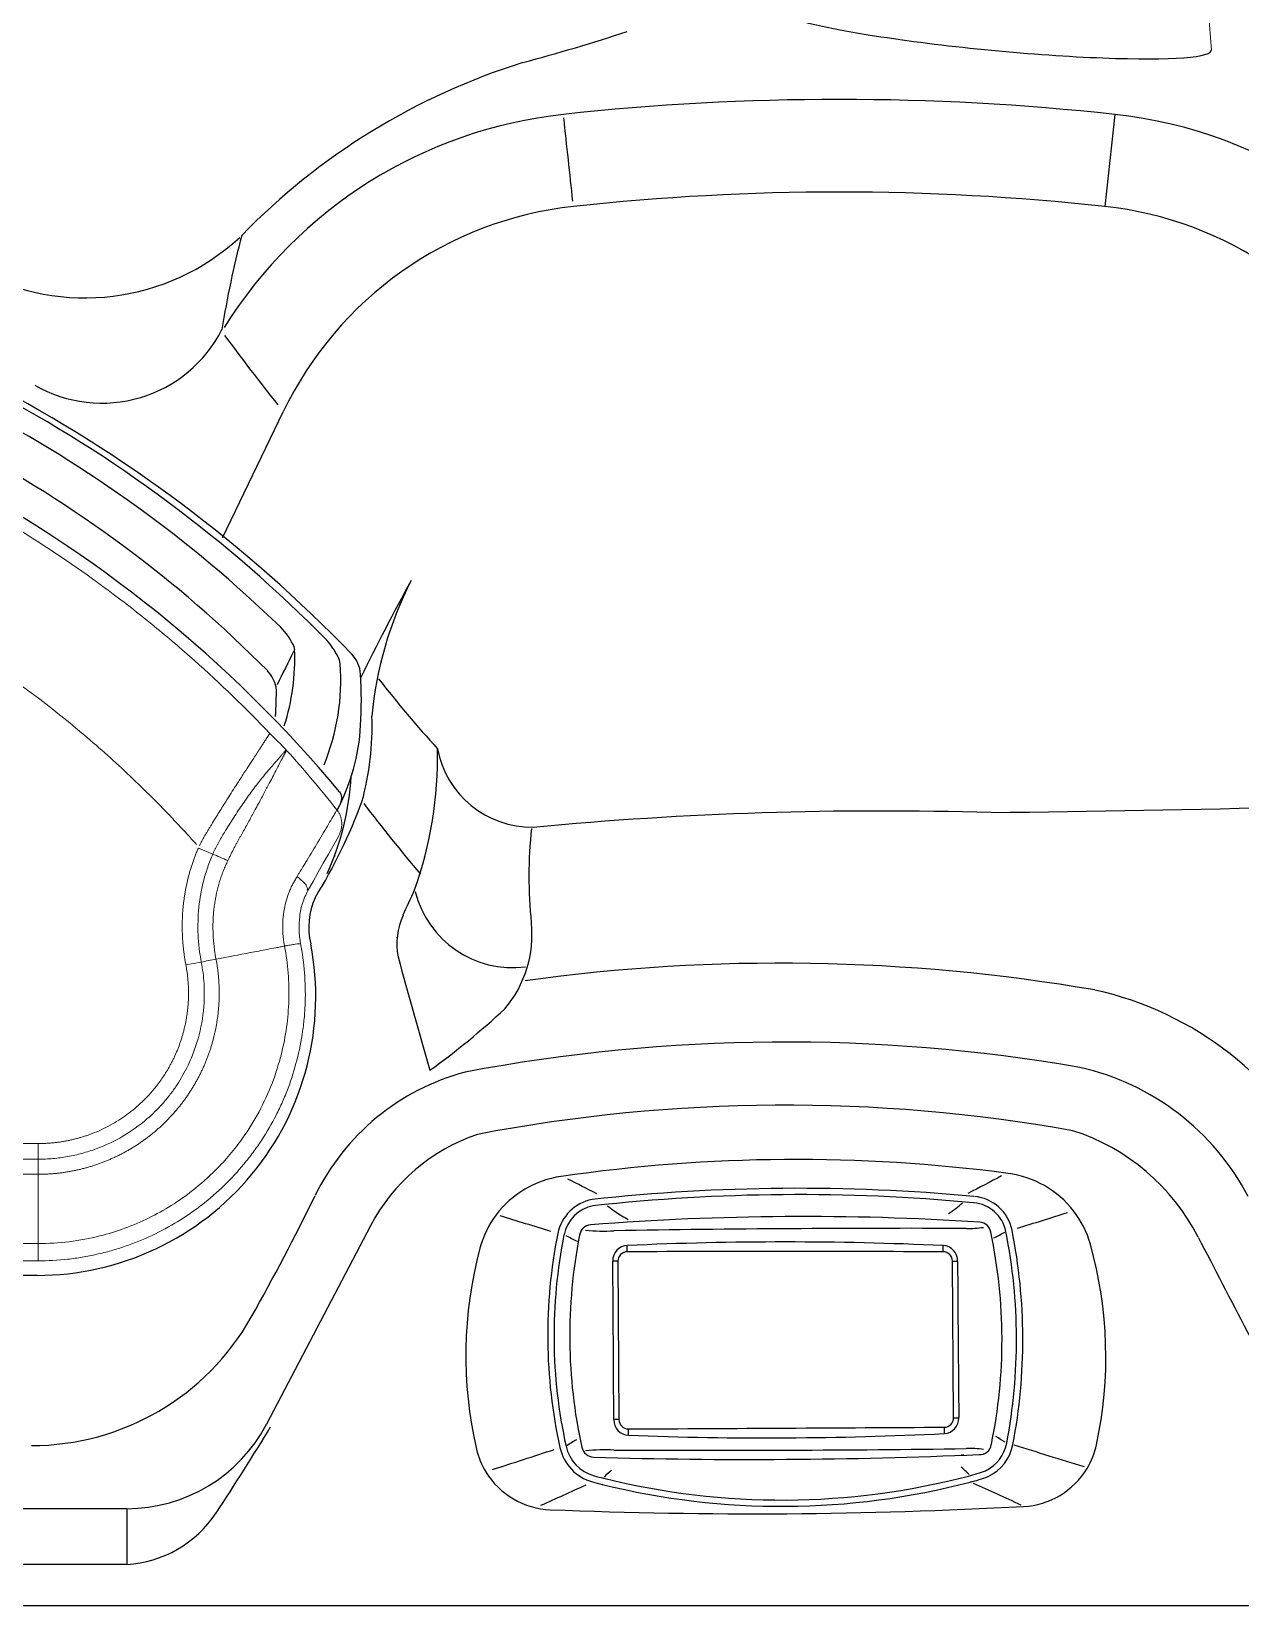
# Model space of a CAD drawing. Extents: x 0 to 77, y -21 to 126.
# Drawn here: x 21.16 to 40.33, y -0.51 to 24.43 of the extents above; entities that cross this region are included whole.
import ezdxf

# ---------------------------------------------------------------- set-up
doc = ezdxf.new("R2010")
doc.units = 0
doc.header["$MEASUREMENT"] = 0
doc.layers.add('1', color=4, linetype='Continuous')

# ---------------------------------------------------------------- blocks, each defined once
blk = doc.blocks.new('SHORT GRILL')
at = {"layer": '1', "color": 4, "linetype": 'Continuous'}
for centre, radius, start, end in [((-5.957, 3.503), 0.5, 77.6802, 115.3973), ((-10.636, -17.921), 22.429, 40.972, 77.6802), ((-4.462, 0.354), 3.986, 115.3973, 147.5268), ((-7.602, 2.509), 0.181, 86.5572, 132.8326), ((-10.58, -17.805), 20.711, 36.8579, 81.7042), ((-3.511, -0.99), 4.269, 120.0296, 126.4356), ((-5.567, 2.549), 0.176, 95.3544, 117.6211), ((-5.488, 1.408), 1.319, 80.8734, 94.1755), ((-9.963, -16.735), 20.002, 41.7755, 76.4546), ((5.921, -3.542), 0.5, 0.4578, 40.972), ((4.464, -3.799), 0.625, 12.0097, 38.5356), ((0.708, -3.546), 4.37, 352.2061, 358.3656), ((-0.445, -3.593), 6.866, 353.6839, 0.4578), ((3.091, -3.984), 3.309, 329.1733, 353.6839), ((5.84, -5.477), 0.18, 332.0158, 32.1351)]:
    blk.add_arc(centre, radius, start, end, dxfattribs=at)
at = {"layer": '1', "color": 3, "linetype": 'Continuous'}
for centre, radius, start, end in [((-4.138, 0.495), 3.696, 117.7966, 142.9488), ((-5.774, 3.597), 0.188, 94.77, 117.7966), ((-5.655, 2.174), 1.616, 79.8388, 94.77), ((-10.358, -17.408), 21.753, 41.5691, 76.7456), ((-3.672, 0.315), 3.366, 118.7933, 139.8272), ((-5.19, 2.995), 0.289, 92.7608, 110.8678), ((-5.144, 2.03), 1.256, 77.6428, 92.7608), ((-10.045, -16.905), 20.814, 42.9455, 75.6164), ((8663.638, -5431.323), 10231.576, 147.9164281, 147.9197202), ((4.479, -3.387), 0.973, 19.6763, 42.9455), ((4.96, -3.735), 1.222, 23.7359, 38.4759), ((21048.959, -11840.296), 24144.376, 150.6419152, 150.6433103), ((1.865, -3.043), 3.534, 339.2964, 359.2302), ((5.289, -3.089), 0.11, 359.2302, 15.9062), ((2.576, -3.428), 3.533, 334.593, 1.1482), ((5.75, -3.388), 0.36, 4.8166, 23.7359)]:
    blk.add_arc(centre, radius, start, end, dxfattribs=at)
blk = doc.blocks.new('lid2014prodigy')
at = {"layer": '1', "color": 3, "linetype": 'Continuous', "lineweight": 15}
for p, q in [((5.942, 6.541), (6.171, 6.445)), ((7.68, 5.87), (7.667, 5.878)), ((7.563, 5.028), (7.546, 5.024)), ((5.745, 4.689), (5.989, 4.735)), ((3.403, 1.372), (-3.403, 1.373)), ((3.403, 1.372), (3.403, 0.273)), ((3.403, 0.273), (-3.15, 0.273)), ((3.403, 0), (3.403, 0.021))]:
    blk.add_line(p, q, dxfattribs=at)
at = {"layer": '1', "color": 4, "linetype": 'Continuous', "lineweight": 15}
for p, q in [((-3.403, 1.857), (3.404, 1.859)), ((3.403, 0), (-3.403, 0))]:
    blk.add_line(p, q, dxfattribs=at)
at = {"layer": '1', "color": 4, "linetype": 'Continuous', "lineweight": 15, "flags": 128}
blk.add_lwpolyline([(8.163, 6.727), (8.004, 6.446), (7.923, 6.302), (7.842, 6.158), (7.761, 6.014), (7.68, 5.87)], dxfattribs=at)
at = {"layer": '1', "color": 3, "linetype": 'Continuous', "lineweight": 15, "flags": 128}
blk.add_lwpolyline([(3.404, 1.859), (3.404, 1.735), (3.404, 1.611)], dxfattribs=at)
at = {"layer": '1', "color": 4, "linetype": 'Continuous', "lineweight": 15}
for points, knots in [([(-4.46, 14.358), (-3.911, 14.276), (-3.368, 14.171), (-2.293, 13.917), (-1.762, 13.768), (-0.974, 13.512), (-0.712, 13.421), (-0.322, 13.276), (-0.193, 13.226), (0.065, 13.124), (0.193, 13.072), (0.83, 12.804), (1.328, 12.57), (2.301, 12.064), (2.776, 11.791), (3.702, 11.208), (4.154, 10.897), (4.814, 10.401), (5.031, 10.231), (5.353, 9.968), (5.459, 9.879), (5.67, 9.699), (5.775, 9.608), (6.293, 9.147), (6.691, 8.761), (7.074, 8.359)], [0, 0, 0, 0, 0.125, 0.125, 0.25, 0.25, 0.3125, 0.3125, 0.34375, 0.34375, 0.375, 0.375, 0.5, 0.5, 0.625, 0.625, 0.75, 0.75, 0.8125, 0.8125, 0.84375, 0.84375, 0.875, 0.875, 1, 1, 1, 1]), ([(7.076, 8.357), (7.074, 8.354), (7.07, 8.348), (7.063, 8.339), (7.057, 8.329), (7.05, 8.32), (7.043, 8.309), (7.036, 8.299), (7.029, 8.288), (7.021, 8.276), (7.014, 8.265), (7.006, 8.253), (6.998, 8.24), (6.99, 8.228), (6.981, 8.215), (6.973, 8.202), (6.964, 8.188), (6.955, 8.174), (6.946, 8.16), (6.937, 8.146), (6.915, 8.111), (6.877, 8.052), (6.814, 7.956), (6.738, 7.841), (6.649, 7.704), (6.563, 7.57), (6.481, 7.442), (6.392, 7.303), (6.288, 7.137), (6.2, 6.994), (6.142, 6.9), (6.115, 6.856), (6.097, 6.826), (6.088, 6.811)], [0, 0, 0, 0, 0.012301, 0.024605, 0.036912, 0.049221, 0.061533, 0.073849, 0.086167, 0.098489, 0.110814, 0.123143, 0.135476, 0.147813, 0.160155, 0.172498, 0.18484, 0.19718, 0.209514, 0.221842, 0.23416, 0.298192, 0.362193, 0.447585, 0.532814, 0.617853, 0.681727, 0.745453, 0.841024, 0.936294, 0.957472, 0.978589, 1, 1, 1, 1]), ([(8.14, 7.146), (8.151, 7.131), (8.162, 7.116), (8.18, 7.084), (8.187, 7.067), (8.197, 7.041), (8.2, 7.032), (8.205, 7.014), (8.207, 7.005), (8.212, 6.978), (8.215, 6.959), (8.216, 6.931), (8.216, 6.922), (8.215, 6.903), (8.215, 6.894), (8.212, 6.867), (8.208, 6.848), (8.2, 6.812), (8.194, 6.794), (8.18, 6.76), (8.172, 6.743), (8.163, 6.727)], [0, 0, 0, 0, 0.125, 0.125, 0.25, 0.25, 0.3125, 0.3125, 0.375, 0.375, 0.5, 0.5, 0.5625, 0.5625, 0.625, 0.625, 0.75, 0.75, 0.875, 0.875, 1, 1, 1, 1]), ([(6.088, 6.811), (6.083, 6.804), (6.074, 6.789), (6.061, 6.766), (6.047, 6.743), (6.034, 6.719), (6.021, 6.696), (6.008, 6.672), (5.996, 6.649), (5.983, 6.625), (5.971, 6.601), (5.963, 6.585), (5.959, 6.577)], [0, 0, 0, 0, 0.099382, 0.198977, 0.298757, 0.398694, 0.49876, 0.598926, 0.699163, 0.799441, 0.899731, 1, 1, 1, 1]), ([(5.942, 6.541), (5.938, 6.531), (5.929, 6.511), (5.916, 6.481), (5.904, 6.451), (5.892, 6.42), (5.881, 6.39), (5.869, 6.359), (5.858, 6.329), (5.848, 6.298), (5.838, 6.267), (5.828, 6.236), (5.818, 6.204), (5.809, 6.173), (5.8, 6.142), (5.791, 6.11), (5.783, 6.079), (5.775, 6.047), (5.768, 6.015), (5.761, 5.983), (5.754, 5.952), (5.747, 5.92), (5.741, 5.888), (5.735, 5.856), (5.73, 5.823), (5.724, 5.791), (5.72, 5.759), (5.715, 5.727), (5.711, 5.695), (5.707, 5.662), (5.7, 5.602), (5.693, 5.512), (5.687, 5.394), (5.686, 5.276), (5.689, 5.175), (5.693, 5.091), (5.698, 5.023), (5.705, 4.956), (5.713, 4.889), (5.722, 4.822), (5.732, 4.755), (5.741, 4.711), (5.745, 4.689)], [0, 0, 0, 0, 0.017244, 0.034485, 0.051724, 0.068962, 0.0862, 0.103439, 0.12068, 0.137924, 0.155173, 0.172425, 0.18968, 0.206937, 0.224195, 0.241453, 0.258709, 0.275964, 0.293217, 0.310466, 0.327711, 0.344953, 0.362191, 0.379424, 0.396653, 0.413876, 0.431094, 0.448306, 0.465513, 0.482714, 0.499911, 0.562476, 0.624989, 0.687458, 0.749892, 0.785578, 0.821268, 0.856967, 0.892684, 0.928424, 0.964194, 1, 1, 1, 1]), ([(7.68, 5.87), (7.662, 5.838), (7.647, 5.806), (7.618, 5.739), (7.606, 5.705), (7.584, 5.636), (7.575, 5.601), (7.56, 5.531), (7.554, 5.495), (7.54, 5.388), (7.536, 5.317), (7.541, 5.171), (7.549, 5.099), (7.563, 5.028)], [0, 0, 0, 0, 0.125, 0.125, 0.25, 0.25, 0.375, 0.375, 0.5, 0.5, 0.75, 0.75, 1, 1, 1, 1]), ([(7.563, 5.028), (7.592, 4.874), (7.613, 4.72), (7.637, 4.412), (7.641, 4.257), (7.634, 4.024), (7.629, 3.947), (7.619, 3.83), (7.615, 3.791), (7.606, 3.714), (7.601, 3.675), (7.574, 3.483), (7.543, 3.331), (7.466, 3.031), (7.42, 2.883), (7.351, 2.7), (7.336, 2.664), (7.307, 2.592), (7.291, 2.556), (7.244, 2.449), (7.211, 2.379), (7.105, 2.172), (7.028, 2.038), (6.9, 1.844), (6.856, 1.781), (6.786, 1.687), (6.763, 1.656), (6.715, 1.594), (6.69, 1.564), (6.566, 1.414), (6.461, 1.3), (6.239, 1.086), (6.123, 0.985), (5.94, 0.842), (5.878, 0.797), (5.782, 0.73), (5.749, 0.709), (5.684, 0.666), (5.651, 0.645), (5.485, 0.543), (5.348, 0.47), (5.069, 0.338), (4.927, 0.28), (4.708, 0.205), (4.634, 0.182), (4.484, 0.139), (4.409, 0.12), (4.256, 0.086), (4.18, 0.071), (4.026, 0.045), (3.948, 0.034), (3.716, 0.009), (3.56, 0), (3.403, 0)], [0, 0, 0, 0, 0.0625, 0.0625, 0.125, 0.125, 0.15625, 0.15625, 0.171875, 0.171875, 0.1875, 0.1875, 0.25, 0.25, 0.3125, 0.3125, 0.328125, 0.328125, 0.34375, 0.34375, 0.375, 0.375, 0.4375, 0.4375, 0.46875, 0.46875, 0.484375, 0.484375, 0.5, 0.5, 0.5625, 0.5625, 0.625, 0.625, 0.65625, 0.65625, 0.671875, 0.671875, 0.6875, 0.6875, 0.75, 0.75, 0.8125, 0.8125, 0.84375, 0.84375, 0.875, 0.875, 0.90625, 0.90625, 0.9375, 0.9375, 1, 1, 1, 1]), ([(5.745, 4.689), (5.746, 4.679), (5.75, 4.66), (5.755, 4.632), (5.759, 4.603), (5.764, 4.574), (5.768, 4.545), (5.771, 4.516), (5.774, 4.487), (5.777, 4.458), (5.779, 4.429), (5.782, 4.4), (5.783, 4.371), (5.785, 4.342), (5.786, 4.313), (5.786, 4.284), (5.787, 4.255), (5.787, 4.226), (5.786, 4.197), (5.786, 4.168), (5.785, 4.139), (5.783, 4.11), (5.781, 4.081), (5.779, 4.053), (5.777, 4.024), (5.774, 3.995), (5.771, 3.966), (5.767, 3.938), (5.763, 3.909), (5.759, 3.881), (5.755, 3.852), (5.75, 3.824), (5.745, 3.796), (5.739, 3.767), (5.733, 3.739), (5.727, 3.711), (5.72, 3.683), (5.713, 3.655), (5.706, 3.627), (5.698, 3.599), (5.69, 3.572), (5.682, 3.544), (5.674, 3.517), (5.665, 3.489), (5.655, 3.462), (5.646, 3.435), (5.636, 3.407), (5.626, 3.38), (5.615, 3.354), (5.604, 3.327), (5.593, 3.3), (5.581, 3.274), (5.569, 3.248), (5.557, 3.221), (5.545, 3.195), (5.532, 3.169), (5.519, 3.144), (5.505, 3.118), (5.491, 3.093), (5.465, 3.045), (5.424, 2.977), (5.366, 2.889), (5.305, 2.804), (5.196, 2.666), (5.027, 2.488), (4.782, 2.289), (4.513, 2.125), (4.302, 2.031), (4.165, 1.983), (4.108, 1.965), (4.051, 1.948), (3.994, 1.933), (3.936, 1.919), (3.878, 1.906), (3.819, 1.895), (3.761, 1.885), (3.701, 1.877), (3.642, 1.871), (3.583, 1.865), (3.523, 1.862), (3.463, 1.859), (3.424, 1.859), (3.404, 1.859)], [0, 0, 0, 0, 0.006912, 0.013836, 0.020772, 0.027716, 0.034668, 0.041625, 0.048584, 0.055546, 0.062506, 0.069464, 0.076417, 0.083364, 0.090303, 0.097232, 0.104154, 0.11107, 0.117981, 0.124887, 0.13179, 0.138689, 0.145585, 0.152477, 0.159366, 0.166252, 0.173136, 0.180016, 0.186893, 0.193769, 0.200642, 0.207514, 0.214385, 0.221255, 0.228126, 0.234997, 0.241869, 0.248742, 0.255617, 0.262495, 0.269374, 0.276256, 0.283138, 0.290023, 0.296908, 0.303795, 0.310683, 0.317572, 0.324461, 0.331352, 0.338242, 0.345134, 0.352025, 0.358917, 0.365809, 0.372701, 0.379593, 0.386486, 0.393379, 0.400273, 0.425353, 0.450454, 0.475517, 0.500526, 0.575802, 0.650778, 0.725825, 0.801033, 0.815228, 0.829417, 0.843601, 0.857786, 0.871973, 0.886165, 0.900368, 0.914583, 0.928815, 0.943067, 0.957327, 0.971581, 0.98581, 1, 1, 1, 1])]:
    blk.add_open_spline(points, degree=3, knots=knots, dxfattribs=at)
at = {"layer": '1', "color": 3, "linetype": 'Continuous', "lineweight": 15}
for points, knots in [([(-5.222, 12.406), (-5.053, 12.386), (-4.885, 12.363), (-4.693, 12.335), (-4.669, 12.331), (-4.005, 12.23), (-3.37, 12.097), (-2.119, 11.763), (-1.503, 11.562), (-0.296, 11.093), (0.295, 10.825), (1.444, 10.227), (2.001, 9.896), (3.077, 9.176), (3.595, 8.786), (4.338, 8.161), (4.58, 7.946), (4.934, 7.613), (5.051, 7.501), (5.28, 7.273), (5.393, 7.157), (5.522, 7.022), (5.539, 7.004), (5.65, 6.886), (5.743, 6.786), (5.862, 6.656), (5.888, 6.627), (5.914, 6.598)], [2.551811, 2.551811, 2.551811, 2.551811, 2.737919, 2.737919, 2.764476, 2.764476, 3.474329, 3.474329, 4.184177, 4.184177, 4.894022, 4.894022, 5.603812, 5.603812, 6.313602, 6.313602, 6.668483, 6.668483, 6.845929, 6.845929, 7.023345, 7.023345, 7.050351, 7.050351, 7.200845, 7.200845, 7.243556, 7.243556, 7.243556, 7.243556]), ([(6.171, 6.445), (6.174, 6.452), (6.18, 6.466), (6.19, 6.486), (6.199, 6.507), (6.209, 6.527), (6.219, 6.547), (6.229, 6.566), (6.239, 6.586), (6.25, 6.605), (6.272, 6.646), (6.307, 6.708), (6.363, 6.804), (6.429, 6.909), (6.503, 7.025), (6.576, 7.137), (6.649, 7.245), (6.721, 7.349), (6.793, 7.447), (6.862, 7.54), (6.937, 7.634), (7.015, 7.729), (7.093, 7.82), (7.148, 7.884), (7.185, 7.926), (7.206, 7.951), (7.226, 7.974), (7.243, 7.994), (7.26, 8.013), (7.276, 8.031), (7.29, 8.048), (7.304, 8.064), (7.313, 8.075), (7.317, 8.08)], [0, 0, 0, 0, 0.008384, 0.016735, 0.025054, 0.033342, 0.041599, 0.049827, 0.058026, 0.066197, 0.074339, 0.110452, 0.145982, 0.199826, 0.253303, 0.306887, 0.360558, 0.414357, 0.468269, 0.52238, 0.576475, 0.648068, 0.719202, 0.789929, 0.816334, 0.842711, 0.865311, 0.887883, 0.910409, 0.932879, 0.955297, 0.977669, 1, 1, 1, 1]), ([(7.328, 8.068), (7.326, 8.065), (7.323, 8.058), (7.317, 8.047), (7.311, 8.035), (7.305, 8.024), (7.299, 8.012), (7.292, 7.999), (7.285, 7.987), (7.278, 7.973), (7.271, 7.96), (7.262, 7.944), (7.252, 7.925), (7.238, 7.898), (7.221, 7.865), (7.201, 7.827), (7.172, 7.771), (7.132, 7.693), (7.07, 7.575), (6.993, 7.429), (6.921, 7.293), (6.868, 7.195), (6.818, 7.104), (6.746, 6.971), (6.666, 6.826), (6.602, 6.712), (6.563, 6.642), (6.531, 6.583), (6.506, 6.536), (6.481, 6.488), (6.456, 6.44), (6.432, 6.391), (6.417, 6.358), (6.409, 6.342)], [0, 0, 0, 0, 0.013157, 0.026324, 0.0395, 0.052684, 0.065875, 0.079073, 0.092276, 0.105483, 0.118695, 0.131911, 0.151746, 0.171584, 0.202491, 0.233405, 0.264321, 0.330834, 0.397811, 0.492424, 0.587273, 0.614455, 0.641646, 0.723347, 0.80502, 0.84111, 0.877227, 0.897756, 0.918261, 0.938743, 0.959207, 0.979757, 1, 1, 1, 1]), ([(8.14, 7.146), (8.132, 7.134), (8.124, 7.12), (8.08, 7.049), (8.037, 6.976), (7.937, 6.802), (7.879, 6.703), (7.762, 6.507), (7.693, 6.392), (7.618, 6.271), (7.605, 6.251)], [4.482183, 4.482183, 4.482183, 4.482183, 5.31029, 5.31029, 8.623947, 8.623947, 11.936187, 11.936187, 14.698255, 15.250668, 15.250668, 15.250668, 15.250668]), ([(6.171, 6.445), (6.157, 6.412), (6.129, 6.344), (6.103, 6.275), (6.068, 6.172), (6.046, 6.102), (5.991, 5.891), (5.966, 5.747), (5.936, 5.458), (5.932, 5.312), (5.945, 5.022), (5.962, 4.877), (5.989, 4.735)], [2, 2, 2, 2, 4.31285, 6.625699, 6.625699, 11.251803, 11.251803, 20.501568, 20.501568, 29.745634, 29.745634, 38.991692, 38.991692, 38.991692, 38.991692]), ([(6.409, 6.342), (6.403, 6.329), (6.391, 6.304), (6.374, 6.266), (6.357, 6.227), (6.341, 6.188), (6.326, 6.149), (6.312, 6.11), (6.298, 6.07), (6.285, 6.03), (6.273, 5.99), (6.262, 5.95), (6.251, 5.909), (6.241, 5.868), (6.231, 5.827), (6.223, 5.786), (6.215, 5.745), (6.208, 5.704), (6.201, 5.662), (6.195, 5.62), (6.189, 5.57), (6.183, 5.512), (6.178, 5.445), (6.175, 5.378), (6.173, 5.312), (6.174, 5.245), (6.176, 5.178), (6.179, 5.111), (6.185, 5.045), (6.192, 4.978), (6.2, 4.912), (6.21, 4.846), (6.218, 4.802), (6.222, 4.78)], [0, 0, 0, 0, 0.026338, 0.052657, 0.078905, 0.105111, 0.131305, 0.157498, 0.183694, 0.209895, 0.236105, 0.262324, 0.288556, 0.314803, 0.341065, 0.367344, 0.393641, 0.419959, 0.446297, 0.472656, 0.499038, 0.540747, 0.5825, 0.624281, 0.666073, 0.70786, 0.749624, 0.791362, 0.833084, 0.874802, 0.916522, 0.958253, 1, 1, 1, 1]), ([(7.507, 6.089), (7.511, 6.096), (7.52, 6.11), (7.532, 6.131), (7.545, 6.152), (7.557, 6.173), (7.569, 6.193), (7.581, 6.213), (7.593, 6.232), (7.601, 6.245), (7.605, 6.251)], [0, 0, 0, 0, 0.12577, 0.253884, 0.381685, 0.507783, 0.632423, 0.755855, 0.878308, 1, 1, 1, 1]), ([(7.308, 4.988), (7.306, 4.997), (7.303, 5.014), (7.299, 5.039), (7.295, 5.065), (7.292, 5.091), (7.289, 5.117), (7.286, 5.143), (7.284, 5.17), (7.282, 5.196), (7.28, 5.222), (7.279, 5.249), (7.279, 5.275), (7.279, 5.302), (7.279, 5.329), (7.28, 5.356), (7.281, 5.382), (7.283, 5.409), (7.285, 5.436), (7.288, 5.463), (7.291, 5.49), (7.295, 5.517), (7.305, 5.582), (7.327, 5.686), (7.364, 5.802), (7.4, 5.892), (7.432, 5.959), (7.458, 6.006), (7.475, 6.035), (7.483, 6.048), (7.491, 6.062), (7.499, 6.075), (7.504, 6.084), (7.507, 6.089)], [0, 0, 0, 0, 0.022384, 0.04482, 0.067309, 0.08985, 0.112443, 0.13509, 0.157791, 0.180546, 0.203358, 0.226226, 0.249153, 0.272141, 0.295188, 0.318295, 0.341461, 0.364687, 0.387974, 0.411323, 0.434735, 0.458211, 0.481754, 0.607143, 0.734065, 0.798866, 0.864159, 0.929991, 0.94338, 0.956819, 0.970947, 0.985441, 1, 1, 1, 1]), ([(7.667, 5.878), (7.672, 5.887), (7.673, 5.913), (7.639, 5.975), (7.579, 6.033), (7.528, 6.074), (7.514, 6.084), (7.507, 6.089)], [0, 0, 0, 0, 0.25, 0.5, 0.86774, 0.93387, 1, 1, 1, 1]), ([(7.546, 5.024), (7.545, 5.025), (7.533, 5.025), (7.482, 5.018), (7.416, 5.008), (7.363, 4.998), (7.332, 4.993), (7.316, 4.99), (7.308, 4.988)], [0, 0, 0, 0, 0.25, 0.5, 0.75, 0.875, 0.93387, 1, 1, 1, 1]), ([(7.308, 4.988), (7.362, 4.706), (7.384, 4.418), (7.368, 3.845), (7.329, 3.56), (7.179, 2.963), (7.06, 2.653), (6.826, 2.218), (6.739, 2.078), (6.58, 1.855), (6.513, 1.768), (6.371, 1.6), (6.297, 1.519), (6.103, 1.325), (5.98, 1.215), (5.634, 0.945), (5.4, 0.799), (4.907, 0.557), (4.648, 0.462), (4.062, 0.314), (3.733, 0.273), (3.403, 0.273)], [2, 2, 2, 2, 8.602645, 8.602645, 15.180145, 15.180145, 22.745608, 22.745608, 26.528646, 26.528646, 29.050263, 29.050263, 31.572054, 31.572054, 35.354959, 35.354959, 41.659289, 41.659289, 47.962935, 47.962935, 55.527057, 55.527057, 55.527057, 55.527057]), ([(6.222, 4.78), (6.224, 4.77), (6.228, 4.751), (6.233, 4.721), (6.238, 4.691), (6.243, 4.661), (6.247, 4.631), (6.251, 4.601), (6.254, 4.571), (6.258, 4.541), (6.261, 4.511), (6.263, 4.481), (6.266, 4.451), (6.268, 4.421), (6.269, 4.391), (6.271, 4.361), (6.272, 4.331), (6.273, 4.301), (6.273, 4.271), (6.273, 4.241), (6.273, 4.211), (6.273, 4.181), (6.272, 4.151), (6.271, 4.121), (6.269, 4.091), (6.268, 4.061), (6.265, 4.032), (6.263, 4.002), (6.26, 3.972), (6.257, 3.942), (6.254, 3.912), (6.251, 3.882), (6.247, 3.853), (6.242, 3.823), (6.238, 3.793), (6.233, 3.764), (6.228, 3.734), (6.222, 3.705), (6.217, 3.675), (6.211, 3.646), (6.204, 3.617), (6.197, 3.588), (6.19, 3.558), (6.183, 3.529), (6.176, 3.5), (6.168, 3.471), (6.159, 3.443), (6.151, 3.414), (6.142, 3.385), (6.133, 3.357), (6.124, 3.328), (6.114, 3.3), (6.104, 3.272), (6.094, 3.243), (6.083, 3.215), (6.072, 3.187), (6.061, 3.16), (6.049, 3.132), (6.038, 3.104), (6.026, 3.077), (6.013, 3.05), (6.001, 3.022), (5.988, 2.995), (5.975, 2.968), (5.961, 2.942), (5.948, 2.915), (5.934, 2.889), (5.919, 2.862), (5.905, 2.836), (5.89, 2.81), (5.875, 2.784), (5.86, 2.759), (5.844, 2.733), (5.828, 2.707), (5.812, 2.682), (5.795, 2.657), (5.773, 2.623), (5.743, 2.581), (5.708, 2.532), (5.671, 2.483), (5.633, 2.435), (5.594, 2.388), (5.554, 2.342), (5.513, 2.297), (5.471, 2.253), (5.429, 2.209), (5.385, 2.167), (5.341, 2.125), (5.296, 2.085), (5.25, 2.045), (5.203, 2.007), (5.155, 1.969), (5.107, 1.933), (5.058, 1.897), (5.008, 1.863), (4.957, 1.829), (4.906, 1.797), (4.854, 1.766), (4.801, 1.735), (4.747, 1.706), (4.694, 1.678), (4.639, 1.652), (4.584, 1.626), (4.528, 1.602), (4.472, 1.578), (4.415, 1.556), (4.358, 1.535), (4.301, 1.516), (4.243, 1.497), (4.184, 1.48), (4.126, 1.464), (4.067, 1.45), (4.008, 1.436), (3.948, 1.424), (3.889, 1.413), (3.829, 1.403), (3.768, 1.395), (3.708, 1.388), (3.647, 1.382), (3.586, 1.378), (3.525, 1.374), (3.464, 1.372), (3.424, 1.372), (3.403, 1.372)], [0, 0, 0, 0, 0.00596, 0.011932, 0.017913, 0.023901, 0.029894, 0.03589, 0.041886, 0.047881, 0.053872, 0.059856, 0.065833, 0.071802, 0.077763, 0.083716, 0.08966, 0.095596, 0.101527, 0.107456, 0.113384, 0.119313, 0.125247, 0.131184, 0.137124, 0.143067, 0.149011, 0.154956, 0.160902, 0.166848, 0.172793, 0.178736, 0.184678, 0.190618, 0.196556, 0.202492, 0.208427, 0.21436, 0.220294, 0.226226, 0.232159, 0.238092, 0.244026, 0.249961, 0.255897, 0.261834, 0.267772, 0.273711, 0.279651, 0.285592, 0.291532, 0.297473, 0.303414, 0.309354, 0.315295, 0.321234, 0.327173, 0.33311, 0.339047, 0.344981, 0.350915, 0.356846, 0.362776, 0.368703, 0.374629, 0.380553, 0.386477, 0.392404, 0.398334, 0.404269, 0.410209, 0.416156, 0.422107, 0.428064, 0.434027, 0.439993, 0.445961, 0.458153, 0.470304, 0.482397, 0.494456, 0.506512, 0.518582, 0.530658, 0.542731, 0.554794, 0.566838, 0.578862, 0.590871, 0.602869, 0.614862, 0.626854, 0.638851, 0.650856, 0.662873, 0.6749, 0.686935, 0.698973, 0.71101, 0.723045, 0.735075, 0.747103, 0.759131, 0.771162, 0.783195, 0.795232, 0.807271, 0.819314, 0.831357, 0.843399, 0.855435, 0.867463, 0.879481, 0.891494, 0.90351, 0.915535, 0.927577, 0.939641, 0.951724, 0.963813, 0.975897, 0.987964, 1, 1, 1, 1]), ([(6.222, 4.78), (6.403, 4.815), (6.675, 4.867), (6.992, 4.927), (7.149, 4.957), (7.239, 4.975), (7.285, 4.984), (7.308, 4.988)], [0.0671768, 0.0671768, 0.0671768, 0.0671768, 0.5303787, 0.7619797, 0.8777802, 0.9338246, 0.9935806, 0.9935806, 0.9935806, 0.9935806]), ([(5.989, 4.735), (6, 4.679), (6.009, 4.622), (6.031, 4.451), (6.037, 4.337), (6.036, 4.05), (6.018, 3.877), (5.949, 3.54), (5.898, 3.375), (5.809, 3.163), (5.785, 3.111), (5.708, 2.957), (5.65, 2.857), (5.553, 2.714), (5.519, 2.668), (5.449, 2.577), (5.412, 2.533), (5.297, 2.404), (5.215, 2.323), (5.009, 2.146), (4.881, 2.055), (4.611, 1.896), (4.469, 1.829), (4.249, 1.748), (4.174, 1.724), (4.023, 1.683), (3.947, 1.666), (3.793, 1.639), (3.716, 1.628), (3.56, 1.614), (3.482, 1.611), (3.404, 1.611)], [2, 2, 2, 2, 6.402019, 6.402019, 15.19724, 15.19724, 28.3896, 28.3896, 41.581308, 41.581308, 45.979064, 45.979064, 54.773083, 54.773083, 59.170748, 59.170748, 63.56851, 63.56851, 72.362404, 72.362404, 84.346601, 84.346601, 96.331392, 96.331392, 102.325578, 102.325578, 108.320021, 108.320021, 114.314512, 114.314512, 120.309853, 120.309853, 120.309853, 120.309853]), ([(3.404, 1.611), (2.269, 1.61), (0.567, 1.609), (-1.702, 1.608), (-2.836, 1.607), (-3.403, 1.607)], [2, 2, 2, 2, 84.411832, 125.617653, 166.82476, 166.82476, 166.82476, 166.82476]), ([(3.403, 0.021), (3.403, 0.021), (3.403, 0.028), (3.403, 0.052), (3.403, 0.07), (3.403, 0.115), (3.403, 0.142), (3.403, 0.204), (3.403, 0.237), (3.403, 0.273)], [0, 0, 0, 0, 0.25, 0.25, 0.5, 0.5, 0.75, 0.75, 1, 1, 1, 1])]:
    blk.add_open_spline(points, degree=3, knots=knots, dxfattribs=at)
for points in [[(7.076, 8.357), (7.075, 8.358), (7.075, 8.358), (7.074, 8.359)], [(7.317, 8.08), (7.322, 8.086), (7.327, 8.093), (7.332, 8.099)], [(7.328, 8.068), (7.326, 8.07), (7.323, 8.074), (7.319, 8.078), (7.317, 8.08)], [(7.34, 8.09), (7.337, 8.083), (7.333, 8.076), (7.328, 8.068)], [(7.34, 8.09), (7.338, 8.093), (7.335, 8.096), (7.332, 8.099)], [(6.409, 6.342), (6.372, 6.359), (6.288, 6.396), (6.206, 6.431), (6.171, 6.445)], [(5.989, 4.735), (6.024, 4.742), (6.103, 4.758), (6.185, 4.774), (6.222, 4.78)], [(3.404, 1.611), (3.404, 1.576), (3.403, 1.496), (3.404, 1.41), (3.403, 1.372)]]:
    blk.add_open_spline(points, degree=3, dxfattribs=at)
at = {"layer": '1', "color": 4, "linetype": 'Continuous', "lineweight": 15}
for points in [[(7.076, 8.357), (7.162, 8.272), (7.248, 8.186), (7.332, 8.099)], [(7.34, 8.09), (7.617, 7.784), (7.883, 7.469), (8.14, 7.146)]]:
    blk.add_open_spline(points, degree=3, dxfattribs=at)
blk = doc.blocks.new('2014L2')
at = {"layer": '1', "color": 3, "linetype": 'Continuous', "lineweight": 15}
for p, q in [((-3.076, 1.393), (-3.203, 1.152)), ((2.997, 1.152), (2.841, 1.404))]:
    blk.add_line(p, q, dxfattribs=at)
at = {"layer": '1', "color": 4, "linetype": 'Continuous', "lineweight": 15}
for p, q in [((-3.443, 1.125), (-3.586, 0.323)), ((3.356, 0.323), (3.214, 1.125))]:
    blk.add_line(p, q, dxfattribs=at)
at = {"layer": '1', "color": 2, "linetype": 'Continuous'}
blk.add_ellipse((-0.115, 1.312), major_axis=(-2.4, -0.002), ratio=0.230702, start_param=3.141593, end_param=6.283185, dxfattribs=at)
at = {"layer": '1', "color": 3, "linetype": 'Continuous'}
for centre, major_axis, ratio, start_param, end_param in [((-0.118, 1.398), (-2.959, -0.005), 0.096023, 5.474081, 10.237444), ((-0.115, 1.312), (-2.4, -0.002), 0.060609, 0, 3.117594), ((-0.103, 1.152), (-3.1, 0), 0.087249, 6.191747, 9.53276)]:
    blk.add_ellipse(centre, major_axis=major_axis, ratio=ratio, start_param=start_param, end_param=end_param, dxfattribs=at)
at = {"layer": '1', "color": 4, "linetype": 'Continuous'}
for centre, major_axis, ratio, start_param, end_param in [((-0.115, 1.125), (-3.329, 0), 0.091781, 5.867673, 9.84029), ((-0.115, 0.323), (-3.471, 0), 0.095239, 6.249456, 9.458508)]:
    blk.add_ellipse(centre, major_axis=major_axis, ratio=ratio, start_param=start_param, end_param=end_param, dxfattribs=at)
blk = doc.blocks.new('2014CH')
at = {"layer": '1', "color": 3, "linetype": 'Continuous'}
for p, q in [((-2.503, -0.003), (-2.503, 0.096)), ((2.503, -0.003), (2.503, 0.095)), ((-2.652, -0.154), (-2.733, -0.155)), ((2.652, -0.152), (2.733, -0.152)), ((-2.635, -2.663), (-2.717, -2.664)), ((2.669, -2.633), (2.752, -2.633)), ((-2.483, -2.912), (-2.483, -2.812)), ((2.52, -2.784), (2.521, -2.884)), ((2.833, -3.226), (2.787, -3.228)), ((-2.908, -3.688), (-2.894, -3.692)), ((-2.883, -3.589), (-2.889, -3.588)), ((2.955, -3.648), (2.942, -3.652))]:
    blk.add_line(p, q, dxfattribs=at)
at = {"layer": '1', "color": 2, "linetype": 'Continuous'}
for p, q in [((-2.652, -0.154), (-2.635, -2.663)), ((2.669, -2.633), (2.652, -0.152))]:
    blk.add_line(p, q, dxfattribs=at)
at = {"layer": '1', "color": 4, "linetype": 'Continuous'}
for centre, radius, start, end in [((0.166, -24.374), 25.833, 82.5103, 98.2794), ((-3.327, -0.369), 1.575, 98.2905, 142.801), ((3.328, -0.323), 1.575, 37.9836, 82.5103), ((-3.364, -0.341), 1.528, 142.801, 165.1329), ((0.296, -43.241), 43.796, 86.3505, 94.4277), ((3.363, -0.296), 1.531, 15.6883, 37.9836), ((4.834, -1.337), 8.25, 168.8473, 192.3569), ((-3.068, 0.231), 0.194, 94.8616, 171.7817), ((3.072, 0.28), 0.187, 8.0425, 86.3508), ((-4.772, -1.4), 8.209, 348.3442, 11.9915), ((1.55, -1.645), 6.613, 165.1329, 192.9779), ((-1.522, -1.668), 6.605, 347.8106, 15.6883), ((-3.708, -2.857), 1.217, 192.9779, 211.478), ((-3.023, -3.051), 0.209, 194.2198, 266.1247), ((-0.571, 82.671), 85.966, 268.3559, 272.42835), ((3.084, -3.033), 0.185, 266.2048, 352.2931), ((3.742, -2.805), 1.22, 328.8043, 347.8106), ((3.712, -2.787), 1.255, 273.0155, 328.8043), ((-3.675, -2.837), 1.255, 211.478, 267.7716), ((-0.519, 75.424), 79.58, 267.69195, 273.09507)]:
    blk.add_arc(centre, radius, start, end, dxfattribs=at)
at = {"layer": '1', "color": 3, "linetype": 'Continuous'}
for centre, radius, start, end in [((-52.76, -97.216), 110.034, 63.10473, 63.37435), ((0.206, -29.198), 30.2, 84.7057, 96.2107), ((54.205, -96.729), 110.308, 117.40602, 117.71869), ((-2.934, 0.153), 0.683, 100.6907, 168.6926), ((0.206, -29.198), 30.1, 84.7057, 96.2107), ((1.583, 2.157), 1.852, 302.8613, 311.5986), ((2.94, 0.206), 0.569, 11.2784, 84.9825), ((2.94, 0.206), 0.669, 11.2784, 84.9825), ((-76.911, -239.883), 251.108, 73.05212, 73.24422), ((-2.934, 0.153), 0.583, 100.6907, 168.6926), ((-1.585, 2.236), 1.949, 230.7307, 242.3219), ((80.951, -241.232), 253.652, 107.54956, 107.73646), ((4.49, -1.331), 8.255, 168.6926, 192.4247), ((4.49, -1.331), 8.155, 168.6926, 192.4247), ((-2.096, 2.832), 2.924, 241.8068, 245.7005), ((-2.887, 3.309), 2.984, 264.6784, 273.3213), ((2.056, -300.026), 300.394, 89.84509, 90.90918), ((2.93, 1.654), 1.288, 267.4329, 279.5216), ((2.167, 2.616), 2.655, 295.4883, 299.6154), ((-5.094, -1.396), 8.761, 349.1911, 11.2784), ((-5.094, -1.396), 8.861, 349.1911, 11.2784), ((-2.494, -0.143), 0.24, 92.2843, 181.9649), ((-0.007, -54.904), 55.056, 87.3872, 92.5986), ((2.492, -0.145), 0.241, 358.4147, 87.3872), ((-1046.657, -7.907), 1043.953, 0.287767, 0.425637), ((1056.566, 6.593), 1053.855, 180.366683, 180.501555), ((-2.474, -2.669), 0.243, 178.7485, 268.0405), ((2.511, -2.643), 0.241, 272.5961, 2.4535), ((-2.358, -4.664), 1.931, 119.4683, 124.9372), ((-0.302, 54.997), 57.95, 267.84363, 272.79296), ((2.399, -4.64), 1.949, 56.0866, 61.0999), ((-108.997, 318.169), 338.131, 287.97679, 288.15098), ((-2.863, -2.951), 0.725, 192.4247, 254.4724), ((-2.863, -2.951), 0.625, 192.4247, 254.4724), ((-2.855, -6.127), 2.984, 87.2943, 95.9372), ((-1.171, 297.244), 300.394, 269.70641, 270.7705), ((2.944, -4.409), 1.288, 81.094, 93.1827), ((2.914, -2.925), 0.608, 295.3872, 349.1911), ((2.914, -2.925), 0.708, 295.3872, 349.1911), ((105.791, 323.771), 342.43, 252.641, 252.836), ((-1.832, -4.566), 1.435, 129.8495, 136.3419), ((1.87, -4.526), 1.441, 43.41, 50.4808), ((2.328, -1.202), 2.426, 283.8317, 290.5382), ((-46.374, 90.352), 103.503, 294.24528, 294.68057), ((-2.029, 0.051), 3.841, 254.4724, 256.8742), ((-2.029, 0.051), 3.741, 254.4724, 256.8742), ((-0.055, 7.772), 11.81, 256.0562, 284.6497), ((-0.055, 7.772), 11.71, 256.0562, 284.6497), ((2.328, -1.202), 2.526, 283.8317, 290.5382), ((72.062, 147.616), 166.312, 245.45774, 245.7422)]:
    blk.add_arc(centre, radius, start, end, dxfattribs=at)
at = {"layer": '1', "color": 2, "linetype": 'Continuous'}
for centre, radius, start, end in [((-0.072, -957.729), 957.729, 89.845994, 90.14542), ((-2.502, -0.153), 0.15, 90.2644, 180.3948), ((2.502, -0.153), 0.15, 0.3947, 89.7239), ((-2.485, -2.662), 0.15, 180.3945, 270.4419), ((2.519, -2.634), 0.15, 270.6091, 0.3947), ((-37.408, 6738.683), 6741.585, 270.2968204, 270.3393484)]:
    blk.add_arc(centre, radius, start, end, dxfattribs=at)
blk = doc.blocks.new('19-H HL')
at = {"layer": '1', "color": 3, "linetype": 'Continuous'}
for p, q in [((38.424, 23.631), (38.266, 22.173)), ((24.282, 16.919), (25.244, 18.919)), ((26.061, 11.88), (26.06, 11.876)), ((26.061, 11.88), (26.061, 11.88)), ((27.048, 10.582), (27.05, 10.585)), ((26.626, 6.017), (24.979, 2.874)), ((21.342, 5.232), (14.788, 5.232)), ((24.979, 2.874), (24.976, 2.869)), ((22.765, 1.535), (14.535, 1.535)), ((22.765, 1.535), (22.765, 0.649)), ((22.765, 0.649), (14.535, 0.649))]:
    blk.add_line(p, q, dxfattribs=at)
at = {"layer": '1', "color": 4, "linetype": 'Continuous'}
blk.add_lwpolyline([(71.775, 84.07), (5.795, 84.07, 0.207926), (0, 78.275), (0, 5.795, 0.207717), (5.795, 0), (71.775, 0, 0.207968), (77.57, 5.795), (77.57, 78.275, 0.207956)], format="xyb", close=True, dxfattribs=at)
at = {"layer": '1', "color": 2, "linetype": 'Continuous'}
for centre, radius, start, end in [((20.816, 55.112), 31.743, 285.0236, 288.1382), ((32.211, 14.301), 10.635, 107.3222, 135.8126), ((22.1, 24.342), 3.618, 241.4844, 312.7105), ((41.716, 26.35), 18.97, 217.933, 222.3192), ((29.192, 13.863), 1.529, 190.72, 270.5812), ((27.787, 624.444), 611.939, 270.812734, 271.718694), ((34.72, -46.22), 58.812, 88.29738, 95.37808), ((33.124, -19.277), 29.457, 80.2589, 97.8886), ((36.964, 4.551), 5.328, 26.1573, 77.5997)]:
    blk.add_arc(centre, radius, start, end, dxfattribs=at)
at = {"layer": '1', "color": 3, "linetype": 'Continuous'}
for centre, radius, start, end in [((34.053, -16.494), 40.363, 83.7827, 96.2113), ((30.472, 16.408), 7.266, 96.2113, 148.0545), ((-32780.933, -3544.923), 33004.11, 6.204813, 6.2071202), ((37.637, 16.405), 7.269, 27.3679, 83.7827), ((34.054, -16.538), 38.939, 83.7902, 96.2053), ((30.472, 16.407), 5.8, 96.2053, 154.3411), ((37.638, 16.407), 5.8, 27.3577, 83.7902), ((40.198, 17.663), 16.13, 165.4541, 170.863), ((22.37, 21.189), 2.133, 240.09, 333.1128), ((67.909, 52.721), 54.432, 216.7846, 218.2395), ((59.267, -1.382), 36.529, 151.1487, 153.8665), ((32.564, 13.544), 5.941, 152.9629, 174.6625), ((22.168, 13.926), 4.484, 344.6533, 2.1799), ((21.346, 13.46), 6.344, 340.4801, 1.067), ((21.994, 13.4), 4.336, 335.5159, 356.5764), ((18.184, 15.849), 8.871, 328.5319, 339.4822), ((49.512, 30.283), 28.939, 217.3907, 220.2291), ((36.184, 11.549), 7.046, 173.7452, 185.9475), ((15.654, 16.471), 12.749, 334.3093, 336.2713), ((28.884, 11.705), 1.596, 194.0817, 277.1477), ((26.752, 10.754), 1.104, 155.1581, 194.1325), ((28.176, 10.482), 1.131, 155.9334, 190.3616), ((27.369, 10.63), 1.818, 319.8348, 5.9475), ((21.342, 9.65), 4.418, 269.9929, 10.8797), ((184.349, 53.551), 163.129, 195.38267, 196.03799), ((20.439, 18.388), 12.204, 305.7446, 312.9684), ((33.204, -18.359), 27.289, 80.15, 100.7249), ((36.999, 4.624), 4, 27.6605, 77.3799), ((29.081, 4.87), 3.708, 104.9232, 153.9922), ((33.201, -17.948), 25.878, 79.8462, 100.864), ((36.71, 4.272), 3.419, 27.2694, 72.0596), ((29.283, 4.624), 3, 108.6506, 152.3414), ((-7.04, 22.493), 36.483, 330.574, 333.9922), ((280.056, 129.708), 270.354, 207.2694, 207.97984), ((21.253, 6.534), 3.999, 269.996, 330.574), ((22.765, 4.035), 2.5, 270.0003, 332.3409), ((-4.792, 20.756), 34.805, 326.3422, 329.0075), ((22.645, 2.488), 1.843, 273.7437, 326.3422)]:
    blk.add_arc(centre, radius, start, end, dxfattribs=at)
at = {"layer": '1', "color": 1, "linetype": 'Continuous', "rotation": 354.5401886315517}
blk.add_blockref('2014L2', (36.587, 24.646), dxfattribs=at)
at = {"layer": '1', "color": 1, "rotation": 3.019192157445524}
blk.add_blockref('SHORT GRILL', (19.871, 17.956), dxfattribs=at)
at = {"layer": '1', "color": 1, "linetype": 'Continuous'}
for name, p in [('lid2014prodigy', (17.956, 5.463)), ('2014CH', (33.201, 5.61))]:
    blk.add_blockref(name, p, dxfattribs=at)

msp = doc.modelspace()

# ---------------------------------------------------------------- block references
at = {"layer": '1'}
msp.add_blockref('19-H HL', (-0.093, -0.512), dxfattribs=at)

doc.saveas('drawing.dxf')
